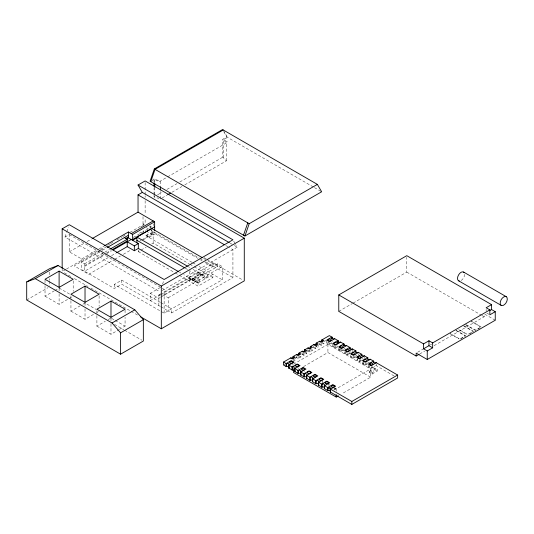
<?xml version="1.0" encoding="UTF-8"?>
<svg xmlns="http://www.w3.org/2000/svg" width="534" height="534" viewBox="0 0 534 534"><rect width="100%" height="100%" fill="white"/><g stroke="black" fill="none" stroke-linecap="round" stroke-linejoin="round"><path stroke-width="0.4" stroke-dasharray="2.67 2" d="M160.28 306.403L121.812 284.195L114.329 288.514L84.552 271.252L84.552 263.869L81.709 262.227L81.655 258.97L69.273 251.828L69.273 234.58L65.008 237.043L159.893 291.824M192.02 262.307L146.096 235.794L146.096 233.371M147.524 236.602L147.524 232.577M160.293 287.519L150.301 293.286L150.301 300.642L160.293 294.875M151.729 228.499L151.723 234.219L148.225 232.183M154.046 195.23L154.046 196.859L159.025 198.501M154.046 194.423L154.046 187.908M154.046 182.214L154.046 178.957L159.025 181.834L166.895 177.295M154.76 197.273L154.76 195.644M154.76 194.83L154.76 188.322M154.76 182.621L154.76 179.371L160.447 181.013L160.447 185.892M160.447 191.593L160.447 198.915L166.895 195.19M158.838 305.568L158.898 294.962L163.578 295.035L168.21 297.772L168.21 310.982L171.601 312.944L232.924 277.58L232.924 249.658L229.333 247.582M160.28 302.331L121.812 280.116L114.329 284.442L164.118 313.184L222.264 279.769L222.264 266.566L217.578 263.863L202.56 272.534L202.56 274.176L200.137 275.571L200.13 276.545L195.451 273.849L200.137 273.929L200.137 275.571L204.822 278.274L204.822 276.632L199.729 279.576L199.729 281.218L197.139 282.706L197.139 281.064L192.487 278.347L187.794 278.247L162.423 292.919M217.578 266.486L217.578 263.863L212.892 263.783L187.794 278.247L192.48 280.957L217.578 266.486L206.418 260.045M184.811 184.851L226.369 160.854L222.811 157.163L222.811 139.254L226.796 136.958L313.738 187.214M223.526 157.57L223.526 139.668L227.511 137.371L224.02 131.317M226.369 160.854L226.369 143.019L223.526 139.668M353.087 303.098L406.774 272.106L406.774 257.321M434.055 345.705L484.158 316.782L484.158 314.566M164.118 313.184L164.158 289.361L162.002 288.113M150.374 227.511L150.381 225.862M192.48 280.957L192.487 278.347L197.166 281.051L197.139 282.706L192.487 279.99L192.487 278.347L163.578 295.035M65.008 237.043L66.61 232.423M66.877 231.649L68.479 227.03M162.556 284.121L163.891 280.277M100.132 250.673L74.253 265.905L88.764 274.282L114.016 259.704M100.846 250.252L105.879 247.289M152.717 179.724L154.046 178.957M150.775 181.667L154.76 179.371M167.616 176.881L227.791 142.131L222.811 139.254M157.63 194.79L161.929 192.313M166.942 189.416L176.968 183.629M179.831 181.974L222.811 157.163M171.915 192.293L181.94 186.506M69.273 251.828L84.319 243.144M87.182 241.488L91.481 239.005M81.655 258.97L98.183 249.425M98.903 249.011L103.93 246.107M65.769 269.456L62.164 271.539L62.164 269.069M66.49 269.036L97.515 251.127M100.399 249.465L104.724 246.962M107.614 245.3L109.777 244.045M110.498 243.631L114.102 241.548M116.993 239.879L122.039 236.969M122.76 236.549L125.65 234.887M129.976 232.383L145.128 223.639L145.128 217.892M141.049 226.816L142.364 226.056M99.491 251.961L81.709 262.227L81.655 269.65L84.552 271.252L108.736 257.295M102.334 250.319L106.606 247.856M84.552 263.869L109.45 249.498M84.552 265.605L103.756 254.518M106.606 252.876L110.872 250.413M84.552 266.426L105.892 254.111M106.6 253.697L111.579 250.82M26.7 299.974L48.04 287.659M111.579 255.653L115.851 253.189M146.096 235.794L153.265 231.656L199.189 258.116M139.728 241.148L141.136 240.327M141.844 239.92L154.693 232.464M45.023 285.71L45.023 296.183L54.174 290.897M54.882 290.489L58.4 288.46M143.266 239.759L153.151 234.052L153.151 243.09L189.143 263.869M148.946 237.41L156.122 233.271M114.73 259.29L120.47 255.98M123.334 254.317L129.789 250.593M138.326 250.032L138.326 251.647L140.442 250.426M141.15 250.012L146.089 247.162M151.736 243.904L153.151 243.09M45.023 296.183L59.107 304.313L68.259 299.027M68.966 298.619L73.191 296.183M70.942 300.675L70.942 311.148L80.093 305.862M82.91 304.233L85.026 303.018L96.287 309.52M70.942 311.148L85.026 319.279L94.178 313.992M96.994 312.37L98.403 311.556M96.901 315.661L96.901 326.134L105.352 321.254M108.168 319.632L110.985 318.004M162.022 290.589L237.189 247.195L235.641 244.505M158.898 294.962L161.715 293.326M161.001 294.468L189.537 277.994M160.267 297.451L158.838 298.279L150.301 293.286M160.981 297.044L198.074 275.624L189.537 270.631M168.21 297.772L197.139 281.064M207.239 275.237L207.245 276.879L202.56 274.176L202.553 275.15L197.874 272.453L202.56 272.534L207.239 275.237L222.264 266.566M204.822 278.274L207.245 276.879M96.901 326.134L110.985 334.264L118.728 329.792M119.436 329.391L125.069 326.134L125.069 317.276M179.437 275.384L198.074 286.137L212.892 277.58L212.892 274.363L198.074 282.92L183.769 274.663M338.776 311.362L352.373 303.512M283.541 365.009L284.956 364.195M294.614 358.621L296.791 357.366A1.408 0.814 0 0 0 298.639 357.433A1.408 0.814 0 0 0 299.007 356.385M302.117 352.807L302.117 354.289L302.544 354.042A1.408 0.814 0 0 0 304.4 354.109A1.408 0.814 0 0 0 304.76 353.061M313.632 346.159L313.632 347.641L314.059 347.394A1.408 0.814 0 0 0 315.914 347.46A1.408 0.814 0 0 0 316.275 346.412M318.224 344.991L316.475 345.999L318.184 346.98L318.184 345.505M319.392 342.835L319.392 344.317L319.819 344.07A1.408 0.814 0 0 0 321.668 344.136A1.408 0.814 0 0 0 322.029 343.088M326.501 340.211L322.236 342.674L323.944 343.656L323.944 341.44M292.312 361.918L295.155 360.276L295.155 358.801M296.363 356.131L296.363 357.613L298.065 358.594L300.916 356.952L300.916 355.477M302.117 354.289L303.826 355.27L306.67 353.628L306.67 351.412M307.878 349.483L307.878 350.965L309.58 351.946L312.43 350.304L312.43 348.088M313.632 347.641L315.34 348.622L318.184 346.98M319.392 344.317L321.094 345.304L323.944 343.656M326.788 340.785L326.788 343.002L328.71 341.894M293.5 364.188L327.923 344.317L370.636 368.974L370.636 377.191L341.954 393.752M326.788 343.002L329.632 344.644L331.554 343.536M332.729 344.216L332.729 346.433L334.004 345.692M332.729 346.433L335.572 348.075L337.495 346.966M303.539 366.604L327.923 352.527L370.636 377.191M338.663 348.382L338.663 349.857L339.944 349.123M338.663 349.857L341.513 351.505L344.07 350.024M344.604 351.813L344.604 353.288L345.885 352.547M344.604 353.288L347.447 354.93L350.01 353.455M350.544 355.237L350.544 356.719L351.826 355.978M350.544 356.719L353.388 358.361L355.951 356.886M357.767 359.409L356.485 360.15L359.329 361.792L361.892 360.31M362.426 362.099L362.426 363.574L363.701 362.84M362.426 363.574L365.269 365.216L367.826 363.741M368.36 364.789L368.36 367.005L369.641 366.264M334.364 389.92L335.646 389.179L335.646 387.704M334.077 387.617L336.213 388.852L370.636 368.974M368.36 367.005L371.21 368.647L376.33 365.69L376.33 364.215M369.501 371.277L374.908 368.153L377.465 369.635L377.465 370.95L372.064 374.067L369.501 372.592L369.501 371.277L372.064 372.752L377.465 369.635M369.501 372.592L374.908 369.468L377.465 370.95M417.575 352.266L423.242 348.996M430.324 344.904L431.746 344.083M419.737 353.975L424.75 351.078M463.672 325.98L473.344 331.567L467.657 334.524L458.673 329.338M465.661 324.498L475.34 330.085L481.027 327.128L471.355 321.548M460.542 338.957L465.521 336.08L455.849 330.499M469.786 333.616L472.637 331.974M465.661 324.832L475.34 330.412L479.605 327.949M133.34 237.45L153.205 225.969L153.205 223.819M193.094 269.443L202.753 275.03M486.768 313.031L489.845 314.813M484.852 314.226L495.252 320.233M406.774 272.106L481.294 315.127M482.008 315.541L484.158 316.782M471.355 321.214L481.027 326.801M463.672 325.653L473.344 331.234M458.673 329.665L466.963 334.451M455.849 330.166L465.521 335.752L459.834 339.037L450.162 333.456M450.162 333.783L459.14 338.97M230 243.043L233.598 245.119M234.319 245.533L237.189 247.195M225.735 245.506L228.612 247.169M149.433 226.129L150.875 226.957M204.041 257.655L206.197 258.897M206.912 259.31L242.837 280.056M203.541 258.389L205.697 259.631M150.942 230.314L153.265 231.656L153.245 230.034M199.903 258.536L202.773 260.192M205.65 261.847L232.924 277.58M151.723 231.756L197.78 258.343M200.664 260.005L202.099 260.839M204.976 262.501L212.892 267.067L212.892 263.783M151.723 233.231L153.151 234.052M394.079 375.936L376.043 365.53A1.609 0.928 0 0 1 373.767 365.53M139.828 232.177L143.192 234.119L143.192 230.014M192.741 262.728L196.338 264.804M199.215 266.466L222.264 279.769M189.857 264.283L193.462 266.359M194.182 266.773L212.892 277.58M188.095 266.546L189.537 267.38M204.822 276.632L200.137 273.929L195.043 276.866L190.358 276.779L195.043 279.476L195.043 276.866L199.729 279.576M185.211 268.141L188.095 269.803M199.729 281.218L195.043 278.508L192.487 279.99L197.139 282.706M179.437 272.16L180.879 272.994M311.289 349.65L312.43 350.304M138.326 251.647L174.391 272.467M175.112 272.881L178.716 274.963M306.67 353.628L304.961 352.647L308.305 350.718A1.408 0.814 0 0 0 310.154 350.785A1.408 0.814 0 0 0 310.521 349.737M299.774 356.298L300.916 356.952M293.446 359.295L295.155 360.276M69.273 234.58L161.281 287.699M329.805 385.154L328.383 384.333L328.417 385.782A1.609 0.928 0 0 0 327.949 385.121M334.224 388.358L335.646 389.179M161.001 302.745L171.601 308.866L171.601 312.944M161.001 306.816L168.21 310.982M64.32 272.781L71.503 276.926M74.38 278.588L88.03 286.471M90.9 288.126L130.416 310.942M131.137 311.355L137.605 315.093M59.107 288.053L70.375 294.554M111.686 318.411L114.503 320.04M115.21 320.447L125.069 326.134M114.456 324.365L123.848 329.785M124.569 330.199L141.904 340.211M314.453 187.628L320.921 191.366M146.356 227.631L148.359 228.806M223.693 131.584L226.796 136.958M233.698 241.148L235.254 243.831M486.147 309.393L486.147 311.035M374.908 368.153L374.908 369.468M372.064 372.752L372.064 374.067M371.21 366.431L371.21 368.647M369.648 364.021L369.648 366.978M365.269 363L365.269 365.216M364.168 357.193L364.168 358.668M363.707 361.331L363.707 363.547M359.329 359.569L359.329 361.792M358.227 353.762L358.227 355.237M357.773 357.9L357.773 360.116M353.388 356.145L353.388 358.361M352.286 350.331L352.286 351.813M349.109 351.779L349.109 353.261M347.447 353.455L347.447 354.93M345.892 351.045L345.892 353.261M341.513 349.283L341.513 351.505M339.951 347.614L339.951 349.83M336.213 388.852L336.213 391.315M335.572 345.858L335.572 348.075M334.01 344.183L334.01 346.399M329.632 342.428L329.632 344.644M328.076 340.018L328.076 342.975M327.923 344.317L327.923 352.527M322.476 380.875L322.476 382.351M321.094 343.082L321.094 345.304M316.462 344.604L316.462 346.82M315.34 346.406L315.34 348.622M310.708 347.928L310.708 350.144M309.58 349.73L309.58 351.946M303.826 353.054L303.826 355.27M298.065 356.378L298.065 358.594M293.5 367.479L293.5 369.121M198.074 272.34L198.074 286.137M189.537 271.452L189.537 281.211M145.128 182.575L145.128 194.89M145.128 195.718L145.128 197.36M145.128 200.644L145.128 214.601M143.192 223.439L143.192 225.902M143.019 216.644L143.019 225.675M125.069 310.02L125.069 314.052M121.812 280.116L121.812 284.195M114.329 284.442L114.329 288.514M110.985 318.151L110.985 322.99M110.985 323.791L110.985 334.264M99.104 295.843L99.104 306.316M96.901 310.828L96.901 314.86M85.026 303.165L85.026 305.582M85.026 308.806L85.026 319.279M73.191 280.877L73.191 291.35M70.942 295.843L70.942 299.868M59.107 288.2L59.107 293.032M59.107 293.84L59.107 304.313M49.462 272.053L49.462 275.337M49.462 278.621L49.462 280.27M49.462 281.091L49.462 286.017M45.023 280.07L45.023 284.902M293.246 359.709A1.408 0.814 0 0 1 293.246 360.517M342.701 349.176A1.609 0.928 0 0 1 342.701 350.484A1.609 0.928 0 0 1 340.425 350.484A1.609 0.928 0 0 1 340.425 349.176M345.211 348.655A1.609 0.928 0 0 1 344.07 348.382M360.517 359.462A1.609 0.928 0 0 1 359.796 361.017A1.609 0.928 0 0 1 357.827 359.876M363.027 358.941A1.609 0.928 0 0 1 361.892 358.668M331.08 342.508A1.609 0.928 0 0 1 330.606 343.736A1.609 0.928 0 0 1 328.45 343.569A1.609 0.928 0 0 1 328.543 342.314M332.916 341.767A1.609 0.928 0 0 1 332.528 341.673M336.76 345.745A1.609 0.928 0 0 1 336.76 347.06A1.609 0.928 0 0 1 334.484 347.06A1.609 0.928 0 0 1 334.484 345.745M366.457 362.886A1.609 0.928 0 0 1 366.551 364.141A1.609 0.928 0 0 1 364.395 364.308A1.609 0.928 0 0 1 363.928 363.08M369.775 362.246A1.609 0.928 0 0 1 367.826 362.099M354.576 356.031A1.609 0.928 0 0 1 353.855 357.586A1.609 0.928 0 0 1 351.886 356.445M357.086 355.51A1.609 0.928 0 0 1 355.697 355.05M372.652 366.511A1.609 0.928 0 0 1 371.257 367.906A1.609 0.928 0 0 1 369.868 366.511M349.056 353.021A1.609 0.928 0 0 1 348.055 354.135A1.609 0.928 0 0 1 346.045 353.655A1.609 0.928 0 0 1 346.7 352.453M351.152 352.08A1.609 0.928 0 0 1 350.01 351.813M292.312 364.548A1.609 0.928 0 0 1 292.779 365.209M298.252 367.979A1.609 0.928 0 0 1 298.666 368.393M304.447 371.597A1.609 0.928 0 0 1 304.607 371.824M322.262 381.89A1.609 0.928 0 0 1 322.423 382.591M333.883 388.552A1.609 0.928 0 0 1 333.883 389.867M464.627 274.356A5.026 2.904 -60 0 1 461.069 280.517"/><path stroke-width="0.8" d="M178.716 271.746L138.326 248.423L134.341 250.726L127.232 246.621L127.232 239.232L124.389 237.59M138.326 248.423L138.326 243.597L128.367 237.844L128.367 231.996L104.651 245.693M154.673 230.842L154.626 221.764L132.632 234.459L132.632 240.307L136.891 237.87M136.904 242.776L136.904 237.056L151.729 228.499L202.099 257.555M147.524 231.776L147.524 230.955L154.633 226.783M154.046 186.279L154.046 183.028M154.76 187.507L154.76 183.436M160.447 189.964L160.447 186.706M489.524 310.721L491.554 309.553L491.554 304.627L406.774 255.679L338.776 294.935L338.776 311.362L416.16 356.038L419.023 354.389M416.16 356.038L416.16 353.081L427.253 359.489L495.252 320.233L495.252 311.689L491.554 309.553M432.66 342.901L432.66 347.828L427.253 350.945L423.555 348.809L423.555 343.883L428.962 340.765L432.66 342.901L489.845 309.88L489.845 314.813L495.252 311.689M427.253 359.489L427.253 350.945M423.555 348.809L428.962 345.692L428.962 340.765M154.333 168.938L150.067 181.26L244.926 236.008L321.642 191.779L317.37 184.39L222.531 129.568L154.333 168.938L249.198 223.686L317.37 184.39M150.775 181.667L155.047 169.351L223.239 129.976M243.504 235.187L247.776 222.865M244.926 236.008L249.198 223.686M62.164 268.248L62.164 228.826L69.273 224.721L164.158 279.502L232.924 239.799L138.039 185.018L145.128 180.933L244.278 238.177L244.278 280.884L161.315 328.777L140.475 316.749M92.195 238.591L138.039 212.125L138.039 194.877L142.311 192.414L229.286 242.63M167.616 194.776L170.48 193.121M26.7 281.912L49.462 268.769L58.039 265.505L134.815 309.833L143.346 319.686L143.346 341.039L120.584 354.182L26.7 299.974L26.7 281.912L35.277 278.648L58.039 265.505M59.107 271.132L45.023 279.262L59.107 287.392L73.191 279.262L59.107 271.132L59.107 287.245M107.314 247.442L128.367 235.287M128.367 231.996L131.21 233.645L153.205 220.942L154.626 221.764M125.71 238.558L128.367 237.029M126.378 238.998L128.367 237.844M110.158 249.084L127.232 239.232M112.294 249.592L127.232 240.968M113.008 249.999L131.21 239.492M116.559 252.776L127.232 246.621M127.232 241.789L134.341 245.894L138.326 243.597M85.026 286.097L70.942 294.227L85.026 302.357L99.104 294.227L85.026 286.097L85.026 302.211M110.985 301.089L96.901 309.219L110.985 317.35L125.069 309.219L110.985 301.089L110.985 317.196M62.164 228.826L161.315 286.07L244.278 238.177M35.277 278.648L112.053 322.977L134.815 309.833M120.584 354.182L120.584 332.829L143.346 319.686M295.022 370.503A1.609 0.928 0 0 0 292.325 370.082L288.66 367.966A1.609 0.928 0 0 0 288.66 366.658A1.609 0.928 0 0 0 286.384 366.658L283.541 365.009L283.541 362.059L291.03 357.733A1.408 0.814 0 0 0 293.026 357.733A1.408 0.814 0 0 0 293.026 356.579L296.791 354.409A1.408 0.814 0 0 0 298.78 354.409A1.408 0.814 0 0 0 298.78 353.261L302.544 351.085A1.408 0.814 0 0 0 304.54 351.085A1.408 0.814 0 0 0 304.54 349.937L308.305 347.761A1.408 0.814 0 0 0 310.294 347.761A1.408 0.814 0 0 0 310.294 346.613L314.059 344.437A1.408 0.814 0 0 0 316.048 344.437A1.408 0.814 0 0 0 316.048 343.289L319.819 341.113A1.408 0.814 0 0 0 321.808 341.113A1.408 0.814 0 0 0 321.808 339.964L329.344 335.612L332.195 337.254L332.195 338.73M334.751 338.73L329.632 341.687L326.788 340.045L331.908 337.087L331.908 338.569M340.692 342.161L335.572 345.118L332.729 343.475L337.848 340.518L337.848 342.735M346.633 345.591L341.513 348.548L338.663 346.906L343.789 343.949L343.789 345.425M352.574 349.016L347.447 351.973L344.604 350.331L349.723 347.374L349.723 348.856M355.664 350.805L350.544 353.762L353.388 355.404L358.508 352.447M361.605 354.236L356.485 357.193L359.329 358.835L364.448 355.878M367.546 357.66L362.426 360.617L365.269 362.259L370.389 359.309M373.486 361.091L368.36 364.048L371.21 365.69L376.33 362.733M491.554 304.627L486.147 307.744L489.845 309.88M293.5 369.942L293.5 372.405L336.213 397.062L338.362 395.821M283.541 362.059L286.384 363.701A1.609 0.928 0 0 1 288.66 363.701A1.609 0.928 0 0 1 288.66 365.009L292.325 367.125A1.609 0.928 0 0 1 294.601 367.125A1.609 0.928 0 0 1 294.601 368.44L298.266 370.556A1.609 0.928 0 0 1 300.542 370.556A1.609 0.928 0 0 1 300.542 371.871L304.206 373.987A1.609 0.928 0 0 1 306.483 373.987A1.609 0.928 0 0 1 306.483 375.302L310.147 377.411A1.609 0.928 0 0 1 312.423 377.411A1.609 0.928 0 0 1 312.423 378.726L316.081 380.842A1.609 0.928 0 0 1 318.357 380.842A1.609 0.928 0 0 1 318.357 382.157L322.022 384.273A1.609 0.928 0 0 1 324.298 384.273A1.609 0.928 0 0 1 324.298 385.588L351.826 401.475L397.63 375.035L397.63 377.992L351.826 404.432L330.239 391.969L330.239 389.019A1.609 0.928 0 0 0 330.239 387.704A1.609 0.928 0 0 0 327.963 387.704L327.963 390.661A1.609 0.928 0 0 1 330.239 390.661M132.632 239.486L147.524 230.955M131.21 233.645L132.632 234.459M463.585 272.053L506.259 296.69A5.026 2.904 -60 0 1 504.663 304.48A5.026 2.904 -60 0 1 500.311 301.964A5.026 2.904 -60 0 1 506.259 296.69M458.552 280.764L501.226 305.401M428.962 345.692L432.66 347.828M338.776 294.935L423.555 343.883M138.039 194.877L224.3 244.679M138.039 212.125L153.205 220.942M338.129 342.901L338.129 340.679L334.471 338.569A1.609 0.928 0 0 1 332.195 338.569A1.609 0.928 0 0 1 332.195 337.254M344.07 345.591L344.07 344.11L340.405 341.994A1.609 0.928 0 0 1 338.129 341.994A1.609 0.928 0 0 1 338.129 340.679M350.01 349.016L350.01 347.541L346.346 345.425A1.609 0.928 0 0 1 344.07 345.425A1.609 0.928 0 0 1 344.07 344.11M355.951 352.447L355.951 350.971L352.286 348.856A1.609 0.928 0 0 1 350.01 348.856A1.609 0.928 0 0 1 350.01 347.541M361.892 355.878L361.892 354.396L358.227 352.28A1.609 0.928 0 0 1 355.951 352.28A1.609 0.928 0 0 1 355.951 350.971M367.826 359.309L367.826 357.827L364.168 355.711A1.609 0.928 0 0 1 361.892 355.711A1.609 0.928 0 0 1 361.892 354.396M373.767 362.733L373.767 361.258L370.102 359.142A1.609 0.928 0 0 1 367.826 359.142A1.609 0.928 0 0 1 367.826 357.827M397.63 375.035L376.043 362.573A1.609 0.928 0 0 1 373.767 362.573A1.609 0.928 0 0 1 373.767 361.258M319.392 341.359L321.094 342.347L323.944 340.699L322.236 339.717L322.236 341.193M136.904 237.056L187.374 266.132M316.475 343.042L318.184 344.023L315.34 345.672L313.632 344.684M136.904 240.313L184.49 267.728M310.721 346.366L312.43 347.347L309.58 348.989L307.878 348.008M304.961 349.69L306.67 350.671L303.826 352.313L302.117 351.332M296.363 354.656L298.065 355.637L300.916 353.995L299.207 353.014L299.207 354.489M293.446 356.338L295.155 357.319L292.312 358.961L290.603 357.98M294.601 368.44L294.601 371.397L298.266 373.513A1.609 0.928 0 0 1 300.956 373.927M300.542 371.871L300.542 374.828L304.206 376.944A1.609 0.928 0 0 1 306.736 377.137M306.483 375.302L306.483 378.259L310.147 380.368A1.609 0.928 0 0 1 312.677 380.562M312.423 378.726L312.423 381.683L316.081 383.799A1.609 0.928 0 0 1 318.618 383.993M318.357 382.157L318.357 385.114L322.022 387.23A1.609 0.928 0 0 1 324.298 387.23M327.963 390.661L324.298 388.545L324.298 385.588M112.053 322.977L120.584 332.829M138.039 185.018L142.311 192.414M351.826 401.475L351.826 404.432M336.213 394.599L336.213 397.062M330.526 392.136L330.526 389.179L335.646 386.222L332.802 384.58L327.676 387.537L327.676 390.494M324.585 388.705L324.585 385.748L329.705 382.791L326.861 381.149L321.742 384.106L321.742 387.063M322.022 384.273L322.022 387.23M321.808 339.964L321.808 341.44M318.644 385.281L318.644 382.324L323.764 379.367L320.921 377.725L315.801 380.682L315.801 383.639M316.048 343.289L316.048 344.764M316.081 380.842L316.081 383.799M312.704 381.85L312.704 378.893L317.823 375.936L314.98 374.294L309.86 377.251L309.86 380.208M310.294 346.613L310.294 348.088M310.147 377.411L310.147 380.368M306.763 378.419L306.763 375.462L311.889 372.505L309.039 370.863L303.919 373.82L303.919 376.777M304.54 349.937L304.54 351.412M304.206 373.987L304.206 376.944M300.829 374.988L300.829 372.038L305.949 369.081L303.105 367.432L297.979 370.389L297.979 373.346M298.78 353.261L298.78 354.736M298.266 370.556L298.266 373.513M294.888 371.564L294.888 368.607L300.008 365.65L297.164 364.008L292.045 366.965L292.045 369.922M293.026 356.579L293.026 358.06M292.325 367.125L292.325 370.082M288.947 368.133L288.947 365.176L294.067 362.219L291.224 360.577L286.104 363.534L286.104 366.491M288.66 365.009L288.66 367.966M286.384 363.701L286.384 366.658M161.315 286.07L161.315 328.777M134.341 245.894L134.341 250.726M295.022 370.983A1.609 0.928 0 0 1 294.601 371.397M300.956 374.407A1.609 0.928 0 0 1 300.542 374.828M306.736 378.065A1.609 0.928 0 0 1 306.483 378.259M312.677 381.49A1.609 0.928 0 0 1 312.423 381.683M318.778 384.7A1.609 0.928 0 0 1 318.357 385.114M330.493 391.782A1.609 0.928 0 0 1 330.239 391.969M459.287 280.991A5.026 2.904 -60 0 1 458.552 274.957A5.026 2.904 -60 0 1 464.146 272.574M340.759 347.681A1.609 0.928 0 0 0 343.168 346.873A1.609 0.928 0 0 0 340.759 346.072A1.609 0.928 0 0 0 340.759 347.681M358.574 357.967A1.609 0.928 0 0 0 360.991 357.159A1.609 0.928 0 0 0 358.574 356.358A1.609 0.928 0 0 0 358.574 357.967M328.877 340.819A1.609 0.928 0 0 0 331.294 340.018A1.609 0.928 0 0 0 328.877 339.21A1.609 0.928 0 0 0 328.877 340.819M334.818 344.25A1.609 0.928 0 0 0 337.234 343.442A1.609 0.928 0 0 0 334.818 342.641A1.609 0.928 0 0 0 334.818 344.25M364.515 361.398A1.609 0.928 0 0 0 366.931 360.59A1.609 0.928 0 0 0 364.515 359.782A1.609 0.928 0 0 0 364.515 361.398M352.634 354.536A1.609 0.928 0 0 0 355.05 353.735A1.609 0.928 0 0 0 352.634 352.927A1.609 0.928 0 0 0 352.634 354.536M370.456 364.822A1.609 0.928 0 0 0 372.865 364.021A1.609 0.928 0 0 0 370.456 363.213A1.609 0.928 0 0 0 370.456 364.822M346.7 351.105A1.609 0.928 0 0 0 349.109 350.304A1.609 0.928 0 0 0 346.7 349.496A1.609 0.928 0 0 0 346.7 351.105M290.369 363.053A1.609 0.928 0 0 0 292.779 362.252A1.609 0.928 0 0 0 290.369 361.445A1.609 0.928 0 0 0 290.369 363.053M296.31 366.484A1.609 0.928 0 0 0 298.72 365.677A1.609 0.928 0 0 0 296.31 364.876A1.609 0.928 0 0 0 296.31 366.484M302.244 369.915A1.609 0.928 0 0 0 304.66 369.107A1.609 0.928 0 0 0 302.244 368.3A1.609 0.928 0 0 0 302.244 369.915M308.185 373.339A1.609 0.928 0 0 0 310.601 372.538A1.609 0.928 0 0 0 308.185 371.731A1.609 0.928 0 0 0 308.185 373.339M314.125 376.77A1.609 0.928 0 0 0 316.542 375.963A1.609 0.928 0 0 0 314.125 375.162A1.609 0.928 0 0 0 314.125 376.77M320.066 380.201A1.609 0.928 0 0 0 322.476 379.394A1.609 0.928 0 0 0 320.066 378.593A1.609 0.928 0 0 0 320.066 380.201M326.007 383.626A1.609 0.928 0 0 0 328.417 382.825A1.609 0.928 0 0 0 326.007 382.017A1.609 0.928 0 0 0 326.007 383.626M331.941 387.057A1.609 0.928 0 0 0 334.357 386.256A1.609 0.928 0 0 0 331.941 385.448A1.609 0.928 0 0 0 331.941 387.057"/></g></svg>
